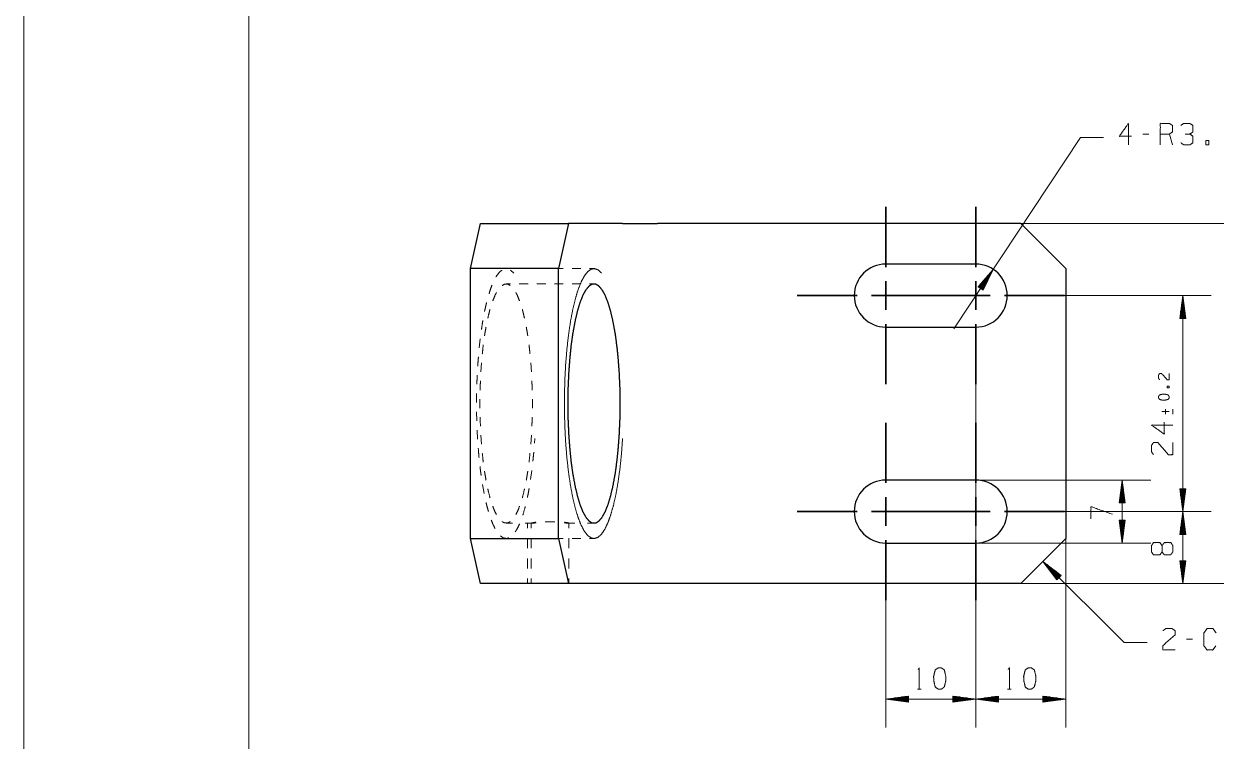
# Model space of a CAD drawing. Header units: millimetres. Extents: x -36 to 210, y 0 to 721.
# Drawn here: x 0 to 132.4, y 70.9 to 150.6 of the extents above; entities that cross this region are included whole.
import ezdxf

# ---------------------------------------------------------------- set-up
doc = ezdxf.new("R2010")
doc.units = ezdxf.units.MM
doc.layers.add('1', color=7, linetype='Continuous', true_color=0xffffff)

msp = doc.modelspace()

# ---------------------------------------------------------------- linework, layer by layer
at = {"layer": '1', "color": 132, "linetype": 'Continuous', "lineweight": 18}
for p, q in [((0, 297), (0, 0)), ((25, 292), (25, 5))]:
    msp.add_line(p, q, dxfattribs=at)
at = {"layer": '1', "color": 13, "linetype": 'Continuous', "lineweight": 18}
for p, q in [((103.278, 116.745), (117.372, 138.014)), ((117.372, 138.014), (119.912, 138.014)), ((110.73, 128.444), (143.122, 128.444)), ((107.663, 123.362), (105.981, 121.429)), ((106.239, 121.258), (107.535, 123.215)), ((106.281, 121.23), (107.577, 123.187)), ((106.539, 121.06), (107.663, 123.362)), ((106.069, 121.371), (106.513, 122.04)), ((106.112, 121.343), (106.769, 122.334)), ((106.154, 121.314), (107.024, 122.628)), ((106.196, 121.286), (107.28, 122.921)), ((106.323, 121.202), (107.407, 122.837)), ((106.366, 121.174), (107.236, 122.487)), ((106.408, 121.146), (107.065, 122.138)), ((105.981, 121.429), (106.539, 121.06)), ((105.985, 121.427), (106.002, 121.453)), ((105.985, 121.427), (106.002, 121.453)), ((106.027, 121.399), (106.258, 121.747)), ((106.45, 121.118), (106.894, 121.788)), ((106.493, 121.09), (106.723, 121.438)), ((106.535, 121.062), (106.553, 121.089)), ((106.535, 121.062), (106.553, 121.089)), ((115.58, 120.444), (131.887, 120.444)), ((128.712, 120.444), (128.378, 117.904)), ((128.585, 117.904), (128.585, 119.479)), ((128.636, 117.904), (128.636, 119.865)), ((128.687, 117.904), (128.687, 120.251)), ((129.047, 117.904), (128.712, 120.444)), ((128.712, 96.444), (128.712, 120.444)), ((128.738, 117.904), (128.738, 120.251)), ((128.788, 117.904), (128.788, 119.865)), ((128.839, 117.904), (128.839, 119.479)), ((128.378, 117.904), (129.047, 117.904)), ((128.382, 117.904), (128.382, 117.936)), ((128.382, 117.904), (128.382, 117.936)), ((128.433, 117.904), (128.433, 118.322)), ((128.484, 117.904), (128.484, 118.708)), ((128.534, 117.904), (128.534, 119.094)), ((128.89, 117.904), (128.89, 119.094)), ((128.941, 117.904), (128.941, 118.708)), ((128.992, 117.904), (128.992, 118.322)), ((129.042, 117.904), (129.042, 117.936)), ((129.042, 117.904), (129.042, 117.936)), ((105.73, 110.594), (105.73, 72.43)), ((105.73, 99.944), (125.171, 99.944)), ((121.996, 99.944), (121.661, 97.404)), ((121.919, 97.404), (121.919, 99.365)), ((121.97, 97.404), (121.97, 99.751)), ((122.33, 97.404), (121.996, 99.944)), ((121.996, 92.944), (121.996, 99.944)), ((122.021, 97.404), (122.021, 99.751)), ((122.072, 97.404), (122.072, 99.365)), ((121.767, 97.404), (121.767, 98.208)), ((121.818, 97.404), (121.818, 98.594)), ((121.869, 97.404), (121.869, 98.979)), ((122.123, 97.404), (122.123, 98.979)), ((122.173, 97.404), (122.173, 98.594)), ((122.224, 97.404), (122.224, 98.208)), ((128.378, 98.984), (128.712, 96.444)), ((129.047, 98.984), (128.378, 98.984)), ((128.382, 98.984), (128.382, 98.952)), ((128.382, 98.984), (128.382, 98.952)), ((128.433, 98.984), (128.433, 98.566)), ((128.484, 98.984), (128.484, 98.18)), ((128.534, 98.984), (128.534, 97.795)), ((128.585, 98.984), (128.585, 97.409)), ((128.636, 98.984), (128.636, 97.023)), ((128.687, 98.984), (128.687, 96.637)), ((128.712, 96.444), (129.047, 98.984)), ((128.738, 98.984), (128.738, 96.637)), ((128.788, 98.984), (128.788, 97.023)), ((128.839, 98.984), (128.839, 97.409)), ((128.89, 98.984), (128.89, 97.795)), ((128.941, 98.984), (128.941, 98.18)), ((128.992, 98.984), (128.992, 98.566)), ((129.042, 98.984), (129.042, 98.952)), ((129.042, 98.984), (129.042, 98.952)), ((121.661, 97.404), (122.33, 97.404)), ((121.665, 97.404), (121.665, 97.436)), ((121.665, 97.404), (121.665, 97.436)), ((121.716, 97.404), (121.716, 97.822)), ((122.275, 97.404), (122.275, 97.822)), ((122.326, 97.404), (122.326, 97.436)), ((122.326, 97.404), (122.326, 97.436)), ((115.58, 96.444), (131.887, 96.444)), ((115.58, 96.444), (131.887, 96.444)), ((121.661, 95.484), (121.996, 92.944)), ((122.33, 95.484), (121.661, 95.484)), ((121.665, 95.484), (121.665, 95.452)), ((121.665, 95.484), (121.665, 95.452)), ((121.716, 95.484), (121.716, 95.066)), ((121.767, 95.484), (121.767, 94.68)), ((121.818, 95.484), (121.818, 94.295)), ((121.869, 95.484), (121.869, 93.909)), ((121.919, 95.484), (121.919, 93.523)), ((121.97, 95.484), (121.97, 93.137)), ((121.996, 92.944), (122.33, 95.484)), ((122.021, 95.484), (122.021, 93.137)), ((122.072, 95.484), (122.072, 93.523)), ((122.123, 95.484), (122.123, 93.909)), ((122.173, 95.484), (122.173, 94.295)), ((122.224, 95.484), (122.224, 94.68)), ((122.275, 95.484), (122.275, 95.066)), ((122.326, 95.484), (122.326, 95.452)), ((122.326, 95.484), (122.326, 95.452)), ((128.712, 96.444), (128.378, 93.904)), ((128.585, 93.904), (128.585, 95.479)), ((128.636, 93.904), (128.636, 95.865)), ((128.687, 93.904), (128.687, 96.251)), ((129.047, 93.904), (128.712, 96.444)), ((128.712, 96.444), (128.712, 88.444)), ((128.738, 93.904), (128.738, 96.251)), ((128.788, 93.904), (128.788, 95.865)), ((128.839, 93.904), (128.839, 95.479)), ((128.433, 93.904), (128.433, 94.322)), ((128.484, 93.904), (128.484, 94.708)), ((128.534, 93.904), (128.534, 95.094)), ((128.89, 93.904), (128.89, 95.094)), ((128.941, 93.904), (128.941, 94.708)), ((128.992, 93.904), (128.992, 94.322)), ((105.73, 92.944), (125.171, 92.944)), ((115.73, 93.444), (115.73, 72.43)), ((128.378, 93.904), (129.047, 93.904)), ((128.382, 93.904), (128.382, 93.936)), ((128.382, 93.904), (128.382, 93.936)), ((129.042, 93.904), (129.042, 93.936)), ((129.042, 93.904), (129.042, 93.936)), ((115.221, 89.344), (113.189, 90.903)), ((113.189, 90.903), (114.748, 88.871)), ((122.22, 81.871), (113.189, 90.903)), ((114.967, 89.089), (113.307, 90.749)), ((115.003, 89.125), (113.343, 90.785)), ((114.931, 89.053), (113.544, 90.44)), ((115.039, 89.161), (113.652, 90.548)), ((114.895, 89.017), (113.781, 90.131)), ((115.074, 89.197), (113.961, 90.311)), ((115.11, 89.233), (114.269, 90.074)), ((128.378, 90.984), (128.712, 88.444)), ((129.047, 90.984), (128.378, 90.984)), ((128.382, 90.984), (128.382, 90.952)), ((128.382, 90.984), (128.382, 90.952)), ((128.433, 90.984), (128.433, 90.566)), ((128.484, 90.984), (128.484, 90.18)), ((128.534, 90.984), (128.534, 89.795)), ((128.585, 90.984), (128.585, 89.409)), ((128.636, 90.984), (128.636, 89.023)), ((128.687, 90.984), (128.687, 88.637)), ((128.712, 88.444), (129.047, 90.984)), ((128.738, 90.984), (128.738, 88.637)), ((128.788, 90.984), (128.788, 89.023)), ((128.839, 90.984), (128.839, 89.409)), ((128.89, 90.984), (128.89, 89.795)), ((128.941, 90.984), (128.941, 90.18)), ((128.992, 90.984), (128.992, 90.566)), ((129.042, 90.984), (129.042, 90.952)), ((129.042, 90.984), (129.042, 90.952)), ((114.859, 88.981), (114.018, 89.822)), ((114.823, 88.945), (114.255, 89.514)), ((114.787, 88.91), (114.492, 89.205)), ((115.146, 89.269), (114.578, 89.837)), ((114.751, 88.874), (114.729, 88.896)), ((114.751, 88.874), (114.729, 88.896)), ((114.748, 88.871), (115.221, 89.344)), ((115.182, 89.305), (114.887, 89.6)), ((115.218, 89.341), (115.196, 89.363)), ((115.218, 89.341), (115.196, 89.363)), ((110.73, 88.444), (131.887, 88.444)), ((110.73, 88.444), (143.122, 88.444)), ((95.73, 86.594), (95.73, 72.43)), ((105.73, 86.594), (105.73, 72.43)), ((122.22, 81.871), (124.76, 81.871)), ((98.27, 75.939), (95.73, 75.605)), ((95.73, 75.605), (98.27, 75.27)), ((105.73, 75.605), (95.73, 75.605)), ((98.27, 75.63), (95.922, 75.63)), ((98.27, 75.579), (95.922, 75.579)), ((98.27, 75.681), (96.308, 75.681)), ((98.27, 75.529), (96.308, 75.529)), ((98.27, 75.732), (96.694, 75.732)), ((98.27, 75.783), (97.08, 75.783)), ((98.27, 75.833), (97.466, 75.833)), ((98.27, 75.884), (97.852, 75.884)), ((98.27, 75.935), (98.238, 75.935)), ((98.27, 75.935), (98.238, 75.935)), ((98.27, 75.27), (98.27, 75.939)), ((103.19, 75.939), (103.19, 75.27)), ((105.73, 75.605), (103.19, 75.939)), ((103.19, 75.935), (103.221, 75.935)), ((103.19, 75.935), (103.221, 75.935)), ((103.19, 75.884), (103.607, 75.884)), ((103.19, 75.833), (103.993, 75.833)), ((103.19, 75.783), (104.379, 75.783)), ((103.19, 75.732), (104.765, 75.732)), ((103.19, 75.681), (105.151, 75.681)), ((103.19, 75.63), (105.537, 75.63)), ((103.19, 75.27), (105.73, 75.605)), ((103.19, 75.579), (105.537, 75.579)), ((103.19, 75.529), (105.151, 75.529)), ((108.27, 75.939), (105.73, 75.605)), ((105.73, 75.605), (108.27, 75.27)), ((115.73, 75.605), (105.73, 75.605)), ((108.27, 75.63), (105.922, 75.63)), ((108.27, 75.579), (105.922, 75.579)), ((108.27, 75.681), (106.308, 75.681)), ((108.27, 75.529), (106.308, 75.529)), ((108.27, 75.732), (106.694, 75.732)), ((108.27, 75.783), (107.08, 75.783)), ((108.27, 75.833), (107.466, 75.833)), ((108.27, 75.884), (107.852, 75.884)), ((108.27, 75.935), (108.238, 75.935)), ((108.27, 75.935), (108.238, 75.935)), ((108.27, 75.27), (108.27, 75.939)), ((113.19, 75.939), (113.19, 75.27)), ((115.73, 75.605), (113.19, 75.939)), ((113.19, 75.935), (113.221, 75.935)), ((113.19, 75.935), (113.221, 75.935)), ((113.19, 75.884), (113.607, 75.884)), ((113.19, 75.833), (113.993, 75.833)), ((113.19, 75.783), (114.379, 75.783)), ((113.19, 75.732), (114.765, 75.732)), ((113.19, 75.681), (115.151, 75.681)), ((113.19, 75.63), (115.537, 75.63)), ((113.19, 75.27), (115.73, 75.605)), ((113.19, 75.579), (115.537, 75.579)), ((113.19, 75.529), (115.151, 75.529)), ((98.27, 75.478), (96.694, 75.478)), ((98.27, 75.427), (97.08, 75.427)), ((98.27, 75.376), (97.466, 75.376)), ((98.27, 75.325), (97.852, 75.325)), ((98.27, 75.275), (98.238, 75.275)), ((98.27, 75.275), (98.238, 75.275)), ((103.19, 75.478), (104.765, 75.478)), ((103.19, 75.427), (104.379, 75.427)), ((103.19, 75.376), (103.993, 75.376)), ((103.19, 75.325), (103.607, 75.325)), ((103.19, 75.275), (103.221, 75.275)), ((103.19, 75.275), (103.221, 75.275)), ((108.27, 75.478), (106.694, 75.478)), ((108.27, 75.427), (107.08, 75.427)), ((108.27, 75.376), (107.466, 75.376)), ((108.27, 75.325), (107.852, 75.325)), ((108.27, 75.275), (108.238, 75.275)), ((108.27, 75.275), (108.238, 75.275)), ((113.19, 75.478), (114.765, 75.478)), ((113.19, 75.427), (114.379, 75.427)), ((113.19, 75.376), (113.993, 75.376)), ((113.19, 75.325), (113.607, 75.325)), ((113.19, 75.275), (113.221, 75.275)), ((113.19, 75.275), (113.221, 75.275))]:
    msp.add_line(p, q, dxfattribs=at)
at = {"layer": '1', "color": 95, "linetype": 'Continuous', "lineweight": 18}
for p, q in [((124.961, 138.402), (124.289, 138.402)), ((127.573, 137.202), (127.237, 138.402)), ((126.413, 107.545), (127.213, 107.545)), ((126.813, 107.827), (126.813, 107.262)), ((127.601, 107.262), (127.601, 107.827)), ((129.809, 82.259), (129.137, 82.259)), ((99.248, 76.697), (99.672, 76.697)), ((109.248, 76.697), (109.672, 76.697))]:
    msp.add_line(p, q, dxfattribs=at)
at = {"layer": '1', "color": 252, "linetype": 'Continuous', "lineweight": 35}
for p, q in [((95.73, 123.619), (95.73, 130.294)), ((105.73, 123.619), (105.73, 130.294)), ((95.73, 118.857), (95.73, 122.032)), ((105.73, 118.857), (105.73, 122.032)), ((92.555, 120.444), (85.88, 120.444)), ((94.142, 120.444), (97.317, 120.444)), ((102.555, 120.444), (95.88, 120.444)), ((98.905, 120.444), (105.58, 120.444)), ((104.142, 120.444), (107.317, 120.444)), ((108.905, 120.444), (115.58, 120.444)), ((95.73, 117.269), (95.73, 110.594)), ((105.73, 117.269), (105.73, 110.594)), ((95.73, 99.619), (95.73, 106.294)), ((105.73, 99.619), (105.73, 106.294)), ((95.73, 94.857), (95.73, 98.032)), ((105.73, 94.857), (105.73, 98.032)), ((92.555, 96.444), (85.88, 96.444)), ((94.142, 96.444), (97.317, 96.444)), ((102.555, 96.444), (95.88, 96.444)), ((98.905, 96.444), (105.58, 96.444)), ((104.142, 96.444), (107.317, 96.444)), ((108.905, 96.444), (115.58, 96.444)), ((95.73, 93.269), (95.73, 86.594)), ((105.73, 93.269), (105.73, 86.594))]:
    msp.add_line(p, q, dxfattribs=at)
at = {"layer": '1', "color": 151, "linetype": 'Continuous', "lineweight": 25}
for p, q in [((49.623, 123.444), (50.72, 128.444)), ((50.72, 128.444), (60.476, 128.444)), ((60.476, 128.444), (59.38, 123.444)), ((66.479, 128.444), (60.476, 128.444)), ((110.73, 128.444), (70.382, 128.444)), ((115.73, 123.444), (110.73, 128.444)), ((49.623, 93.444), (49.623, 123.444)), ((59.38, 123.444), (49.623, 123.444)), ((59.38, 93.444), (59.38, 123.444)), ((105.73, 123.944), (95.73, 123.944)), ((115.73, 123.444), (115.73, 93.444)), ((95.73, 116.944), (105.73, 116.944)), ((105.73, 99.944), (95.73, 99.944)), ((49.623, 93.444), (59.38, 93.444)), ((50.72, 88.444), (49.623, 93.444)), ((59.38, 93.444), (60.476, 88.444)), ((95.73, 92.944), (105.73, 92.944)), ((110.73, 88.444), (115.73, 93.444)), ((60.476, 88.444), (50.72, 88.444)), ((66.479, 88.444), (60.476, 88.444)), ((110.73, 88.444), (70.382, 88.444))]:
    msp.add_line(p, q, dxfattribs=at)
at = {"layer": '1', "color": 43, "linetype": 'Continuous', "lineweight": 18}
for p, q in [((54.058, 123.444), (53.57, 123.444)), ((54.421, 122.933), (54.05, 123.281)), ((56.009, 123.444), (55.033, 123.444)), ((57.96, 123.444), (56.985, 123.444)), ((59.912, 123.444), (58.936, 123.444)), ((61.863, 123.444), (60.887, 123.444)), ((63.327, 123.444), (62.839, 123.444)), ((54.058, 121.739), (53.57, 121.739)), ((56.009, 121.739), (55.033, 121.739)), ((57.96, 121.739), (56.985, 121.739)), ((59.912, 121.739), (58.936, 121.739)), ((61.863, 121.739), (60.887, 121.739)), ((63.327, 121.739), (62.839, 121.739)), ((50.692, 115.657), (50.577, 114.646)), ((50.833, 112.96), (50.761, 111.958)), ((56.379, 111.958), (56.307, 112.96)), ((50.662, 108.946), (50.655, 108.444)), ((56.485, 108.444), (56.478, 108.946)), ((50.289, 107.537), (50.313, 106.521)), ((50.655, 108.444), (50.662, 107.942)), ((56.478, 107.942), (56.485, 108.444)), ((50.349, 105.504), (50.401, 104.489)), ((50.761, 104.93), (50.833, 103.928)), ((56.307, 103.928), (56.379, 104.93)), ((56.71, 104.055), (56.747, 104.562)), ((56.286, 100.01), (56.424, 101.018)), ((50.941, 99.435), (51.126, 98.435)), ((53.57, 95.149), (54.279, 95.149)), ((55.697, 95.149), (56.406, 95.149)), ((55.948, 94.601), (55.948, 95.16)), ((56.348, 95.157), (56.348, 94.598)), ((60.491, 95.149), (61.2, 95.149)), ((60.539, 95.152), (60.535, 95.151)), ((60.548, 95.158), (60.546, 95.155)), ((60.548, 94.598), (60.548, 95.157)), ((62.618, 95.149), (63.327, 95.149)), ((54.058, 93.444), (53.57, 93.444)), ((56.009, 93.444), (55.033, 93.444)), ((55.948, 92.362), (55.948, 93.481)), ((56.348, 93.479), (56.348, 92.36)), ((57.96, 93.444), (56.985, 93.444)), ((59.912, 93.444), (58.936, 93.444)), ((60.548, 92.36), (60.548, 93.479)), ((61.863, 93.444), (60.887, 93.444)), ((63.327, 93.444), (62.839, 93.444)), ((55.948, 90.123), (55.948, 91.243)), ((56.348, 91.241), (56.348, 90.122)), ((60.548, 90.122), (60.548, 91.241)), ((55.948, 88.444), (55.948, 89.004)), ((56.348, 89.004), (56.348, 88.444)), ((60.548, 88.444), (60.548, 89.004))]:
    msp.add_line(p, q, dxfattribs=at)
at = {"layer": '1', "color": 151, "linetype": 'Continuous', "lineweight": 25}
for centre, start, end in [((95.73, 120.444), 90, 270), ((105.73, 120.444), 270, 90), ((95.73, 96.444), 90, 270), ((105.73, 96.444), 270, 90)]:
    msp.add_arc(centre, 3.5, start, end, dxfattribs=at)
at = {"layer": '1', "color": 13, "linetype": 'Continuous', "lineweight": 18}
msp.add_arc((105.73, 120.444), 3.5, 90, 98.68238, dxfattribs=at)
at = {"layer": '1', "color": 95, "linetype": 'Continuous', "lineweight": 18}
for points, knots in [([(123.02, 138.152), (121.677, 138.152), (122.684, 139.577), (122.684, 137.202)], [0, 0, 0.2458692, 0.5652948, 1, 1]), ([(126.229, 137.202), (126.229, 139.577), (127.237, 139.577), (127.573, 139.352), (127.573, 138.627), (127.237, 138.402), (126.229, 138.402)], [0, 0, 0.4009499, 0.5710345, 0.6392773, 0.7616726, 0.8299154, 1, 1]), ([(129.513, 138.402), (129.849, 138.627), (129.849, 139.352), (129.513, 139.577), (128.824, 139.577), (128.488, 139.352)], [0, 0, 0.1538746, 0.4298532, 0.5837278, 0.8461254, 1, 1]), ([(128.506, 137.427), (128.824, 137.202), (129.513, 137.202), (129.849, 137.427), (129.849, 138.152), (129.513, 138.402), (129.001, 138.402)], [0, 0, 0.1241207, 0.3436873, 0.4724452, 0.7033761, 0.8367307, 1, 1]), ([(131.277, 137.202), (131.613, 137.202), (131.613, 137.677), (131.277, 137.677), (131.277, 137.202)], [0, 0, 0.2070884, 0.5, 0.7070884, 1, 1]), ([(126.138, 111.099), (126.026, 111.258), (126.026, 111.603), (126.138, 111.771), (126.376, 111.771), (126.976, 111.09), (127.213, 111.099), (127.213, 111.771)], [0, 0, 0.0696909, 0.1929789, 0.2652735, 0.3502283, 0.6747395, 0.7597531, 1, 1]), ([(127.213, 110.208), (127.213, 110.376), (126.976, 110.376), (126.976, 110.208), (127.213, 110.208)], [0, 0, 0.2070895, 0.5, 0.7070895, 1, 1]), ([(127.213, 109.238), (127.088, 109.406), (126.738, 109.494), (126.501, 109.494), (126.138, 109.406), (126.026, 109.238), (126.026, 109.07), (126.138, 108.902), (126.501, 108.814), (126.738, 108.822), (127.088, 108.902), (127.213, 109.07), (127.213, 109.238)], [0, 0, 0.0675278, 0.1839716, 0.2605853, 0.3809445, 0.4461437, 0.5003067, 0.5655059, 0.6858643, 0.762531, 0.8783092, 0.945837, 1, 1]), ([(126.67, 106.39), (126.67, 105.047), (125.245, 106.054), (127.62, 106.054)], [0, 0, 0.2458692, 0.5652948, 1, 1]), ([(125.47, 102.77), (125.245, 103.089), (125.245, 103.778), (125.47, 104.114), (125.945, 104.114), (127.145, 102.753), (127.62, 102.77), (127.62, 104.114)], [0, 0, 0.0696925, 0.192977, 0.2652733, 0.3502264, 0.6747407, 0.7597527, 1, 1]), ([(120.903, 96.136), (118.528, 96.985), (118.528, 95.641)], [0, 0, 0.6524717, 1, 1]), ([(126.42, 91.959), (126.195, 91.641), (125.47, 91.641), (125.245, 91.959), (125.245, 92.649), (125.47, 92.985), (126.195, 92.985), (126.42, 92.649), (126.42, 91.959), (126.67, 91.624), (127.37, 91.624), (127.62, 91.959), (127.62, 92.649), (127.395, 92.985), (126.67, 92.985), (126.42, 92.649)], [0, 0, 0.0475733, 0.1360852, 0.1836585, 0.2678147, 0.3171654, 0.4056772, 0.4550279, 0.5391841, 0.5902966, 0.6757562, 0.7268687, 0.8110249, 0.8603756, 0.9488874, 1, 1]), ([(126.525, 83.209), (126.843, 83.434), (127.532, 83.434), (127.868, 83.209), (127.868, 82.734), (126.507, 81.534), (126.525, 81.059), (127.868, 81.059)], [0, 0, 0.0696926, 0.1929773, 0.2652737, 0.3502269, 0.6747403, 0.7597523, 1, 1]), ([(132.403, 81.534), (132.067, 81.059), (131.413, 81.059), (131.078, 81.534), (131.078, 82.959), (131.413, 83.434), (132.085, 83.434), (132.421, 82.959)], [0, 0, 0.1145685, 0.2433668, 0.3579353, 0.6385839, 0.7531525, 0.8854315, 1, 1]), ([(99.319, 78.872), (99.46, 79.072), (99.46, 76.697)], [0, 0, 0.0934919, 1, 1]), ([(101.896, 76.697), (102.232, 76.947), (102.408, 77.647), (102.408, 78.122), (102.232, 78.847), (101.896, 79.072), (101.56, 79.072), (101.224, 78.847), (101.047, 78.122), (101.065, 77.647), (101.224, 76.947), (101.56, 76.697), (101.896, 76.697)], [0, 0, 0.0675256, 0.1839714, 0.2605836, 0.380943, 0.4461415, 0.5003063, 0.5655048, 0.6858639, 0.7625291, 0.8783096, 0.9458352, 1, 1]), ([(109.319, 78.872), (109.46, 79.072), (109.46, 76.697)], [0, 0, 0.0934919, 1, 1]), ([(111.896, 76.697), (112.232, 76.947), (112.408, 77.647), (112.408, 78.122), (112.232, 78.847), (111.896, 79.072), (111.56, 79.072), (111.224, 78.847), (111.047, 78.122), (111.065, 77.647), (111.224, 76.947), (111.56, 76.697), (111.896, 76.697)], [0, 0, 0.0675268, 0.183972, 0.260584, 0.3809429, 0.4461426, 0.5003073, 0.5655056, 0.6858645, 0.7625295, 0.8783098, 0.9458353, 1, 1])]:
    msp.add_open_spline(points, degree=1, knots=knots, dxfattribs=at)
at = {"layer": '1', "color": 151, "linetype": 'Continuous', "lineweight": 25}
for points, knots in [([(66.479, 128.444), (66.854, 128.444), (68.326, 128.444), (70.382, 128.444)], [0, 0, 0.0961465, 0.4731334, 1, 1]), ([(66.242, 108.444), (66.219, 110.11), (66.15, 111.75), (66.037, 113.338), (65.881, 114.849), (65.685, 116.259), (65.452, 117.545), (65.185, 118.688), (64.889, 119.669), (64.568, 120.474), (64.227, 121.088), (63.873, 121.504), (63.51, 121.713), (63.144, 121.713), (62.78, 121.504), (62.426, 121.088), (62.085, 120.474), (61.765, 119.669), (61.469, 118.688), (61.202, 117.545), (60.968, 116.259), (60.772, 114.849), (60.616, 113.338), (60.503, 111.75), (60.435, 110.11), (60.412, 108.444)], [0, 0, 0.0592423, 0.1175963, 0.1741884, 0.2281787, 0.2787759, 0.3252551, 0.3669785, 0.40342, 0.4342043, 0.4591811, 0.4785916, 0.4934926, 0.5065067, 0.5214077, 0.5408185, 0.5657949, 0.5965792, 0.6330208, 0.6747446, 0.7212238, 0.771821, 0.8258112, 0.8824034, 0.9407574, 1, 1]), ([(60.412, 108.444), (60.435, 106.778), (60.503, 105.138), (60.616, 103.55), (60.772, 102.039), (60.968, 100.629), (61.202, 99.343), (61.469, 98.2), (61.765, 97.219), (62.085, 96.414), (62.426, 95.8), (62.78, 95.385), (63.144, 95.175), (63.51, 95.175), (63.873, 95.385), (64.227, 95.8), (64.568, 96.414), (64.889, 97.219), (65.185, 98.2), (65.452, 99.343), (65.685, 100.629), (65.881, 102.039), (66.037, 103.55), (66.15, 105.138), (66.219, 106.778), (66.242, 108.444)], [0, 0, 0.0592423, 0.1175963, 0.1741884, 0.2281787, 0.2787759, 0.3252551, 0.3669785, 0.4034201, 0.4342044, 0.4591808, 0.4785916, 0.4934926, 0.5065067, 0.5214079, 0.5408185, 0.5657949, 0.5965792, 0.6330208, 0.6747446, 0.7212237, 0.771821, 0.8258112, 0.8824033, 0.9407574, 1, 1]), ([(70.382, 88.444), (69.315, 88.444), (67.485, 88.444), (66.479, 88.444)], [0, 0, 0.2733325, 0.7422406, 1, 1])]:
    msp.add_open_spline(points, degree=1, knots=knots, dxfattribs=at)
at = {"layer": '1', "color": 43, "linetype": 'Continuous', "lineweight": 18}
for points, knots in [([(53.105, 123.267), (52.886, 123.116), (52.513, 122.648), (52.44, 122.514)], [0, 0, 0.2612119, 0.8501524, 1, 1]), ([(52.001, 121.599), (51.815, 121.13), (51.665, 120.64)], [0, 0, 0.4958643, 1, 1]), ([(52.495, 120.775), (52.329, 120.474), (52.084, 119.86)], [0, 0, 0.3422621, 1, 1]), ([(54.03, 121.553), (53.753, 121.713), (53.387, 121.713), (53.11, 121.553)], [0, 0, 0.3177943, 0.6821916, 1, 1]), ([(55.056, 119.86), (54.811, 120.474), (54.645, 120.775)], [0, 0, 0.6577264, 1, 1]), ([(51.394, 119.66), (51.214, 118.911), (51.168, 118.669)], [0, 0, 0.7576414, 1, 1]), ([(51.777, 118.904), (51.712, 118.688), (51.535, 117.929)], [0, 0, 0.2245919, 1, 1]), ([(55.605, 117.929), (55.428, 118.688), (55.363, 118.904)], [0, 0, 0.7753983, 1, 1]), ([(50.979, 117.67), (50.961, 117.576), (50.825, 116.664)], [0, 0, 0.0943021, 1, 1]), ([(51.336, 116.945), (51.212, 116.259), (51.169, 115.954)], [0, 0, 0.6942735, 1, 1]), ([(55.971, 115.954), (55.928, 116.259), (55.804, 116.945)], [0, 0, 0.3057263, 1, 1]), ([(51.031, 114.959), (51.015, 114.849), (50.924, 113.961)], [0, 0, 0.1109938, 1, 1]), ([(56.216, 113.961), (56.124, 114.849), (56.109, 114.959)], [0, 0, 0.8890062, 1, 1]), ([(50.49, 113.633), (50.429, 112.892), (50.414, 112.619)], [0, 0, 0.7309267, 1, 1]), ([(50.359, 111.604), (50.336, 111.178), (50.32, 110.587)], [0, 0, 0.4194697, 1, 1]), ([(50.713, 110.955), (50.678, 110.11), (50.676, 109.951)], [0, 0, 0.8412139, 1, 1]), ([(56.464, 109.951), (56.462, 110.11), (56.427, 110.955)], [0, 0, 0.1587861, 1, 1]), ([(50.292, 109.571), (50.288, 109.425), (50.287, 108.554)], [0, 0, 0.143449, 1, 1]), ([(50.676, 106.937), (50.678, 106.778), (50.713, 105.933)], [0, 0, 0.1587861, 1, 1]), ([(56.427, 105.933), (56.462, 106.778), (56.464, 106.937)], [0, 0, 0.8412139, 1, 1]), ([(50.473, 103.475), (50.548, 102.523), (50.555, 102.461)], [0, 0, 0.9387038, 1, 1]), ([(50.924, 102.928), (51.015, 102.039), (51.031, 101.929)], [0, 0, 0.8890062, 1, 1]), ([(56.109, 101.929), (56.124, 102.039), (56.216, 102.928)], [0, 0, 0.1109932, 1, 1]), ([(56.537, 102.028), (56.625, 102.886), (56.636, 103.04)], [0, 0, 0.8474402, 1, 1]), ([(50.666, 101.45), (50.722, 100.944), (50.794, 100.441)], [0, 0, 0.5006364, 1, 1]), ([(51.169, 100.934), (51.212, 100.629), (51.336, 99.943)], [0, 0, 0.3057263, 1, 1]), ([(55.804, 99.943), (55.928, 100.629), (55.971, 100.934)], [0, 0, 0.6942735, 1, 1]), ([(51.535, 98.959), (51.712, 98.2), (51.777, 97.984)], [0, 0, 0.7753985, 1, 1]), ([(55.363, 97.984), (55.428, 98.2), (55.605, 98.959)], [0, 0, 0.2245919, 1, 1]), ([(55.926, 98.009), (56.014, 98.407), (56.119, 99.007)], [0, 0, 0.4007273, 1, 1]), ([(51.343, 97.442), (51.467, 96.911), (51.602, 96.459)], [0, 0, 0.5358346, 1, 1]), ([(52.084, 97.028), (52.329, 96.414), (52.495, 96.114)], [0, 0, 0.6577264, 1, 1]), ([(54.645, 96.114), (54.811, 96.414), (55.056, 97.028)], [0, 0, 0.3422621, 1, 1]), ([(55.418, 96.041), (55.433, 96.082), (55.697, 97.019)], [0, 0, 0.0431639, 1, 1]), ([(51.921, 95.494), (52.115, 94.991), (52.335, 94.567)], [0, 0, 0.5306275, 1, 1]), ([(53.11, 95.335), (53.387, 95.175), (53.753, 95.175), (54.03, 95.335)], [0, 0, 0.3177943, 0.6821916, 1, 1]), ([(54.58, 94.196), (54.749, 94.44), (55.062, 95.089)], [0, 0, 0.2917909, 1, 1]), ([(56.849, 95.255), (56.841, 95.255), (56.825, 95.253), (56.808, 95.251), (56.688, 95.234), (56.585, 95.218), (56.539, 95.21), (56.499, 95.202), (56.48, 95.199), (56.463, 95.195), (56.446, 95.191), (56.431, 95.188), (56.384, 95.175), (56.356, 95.164), (56.352, 95.162), (56.35, 95.16), (56.348, 95.158), (56.348, 95.156), (56.352, 95.153), (56.361, 95.151)], [0, 0, 0.0146257, 0.0462442, 0.0774204, 0.3080455, 0.5057637, 0.5923987, 0.6707866, 0.7068654, 0.7407409, 0.7722505, 0.8013837, 0.8945911, 0.950833, 0.9592771, 0.9655789, 0.970015, 0.9733432, 0.9825027, 1, 1]), ([(56.361, 95.151), (56.393, 95.149), (56.442, 95.15), (56.474, 95.152), (56.51, 95.154), (56.529, 95.155), (56.55, 95.157), (56.572, 95.159), (56.595, 95.161), (56.696, 95.17), (56.813, 95.181), (56.885, 95.189)], [0, 0, 0.0598448, 0.1540199, 0.2139239, 0.2824583, 0.3200007, 0.3597447, 0.4015786, 0.44532, 0.6386554, 0.8611687, 1, 1]), ([(58.958, 95.282), (58.934, 95.284), (58.833, 95.29), (58.782, 95.293), (58.731, 95.296), (58.68, 95.298), (58.628, 95.301), (58.422, 95.309), (58.217, 95.314), (58.115, 95.315), (58.013, 95.316), (57.988, 95.316), (57.962, 95.316), (57.937, 95.316), (57.912, 95.316), (57.902, 95.316)], [0, 0, 0.0225501, 0.1180138, 0.1662574, 0.2148457, 0.2637396, 0.3127084, 0.5078667, 0.7020347, 0.7987646, 0.8952618, 0.9193466, 0.9433579, 0.9672518, 0.9910236, 1, 1]), ([(57.933, 95.282), (57.964, 95.284), (58.159, 95.295), (58.209, 95.298), (58.259, 95.3), (58.308, 95.302), (58.358, 95.305), (58.457, 95.308), (58.556, 95.311), (58.654, 95.313), (58.752, 95.315), (58.801, 95.316), (58.85, 95.316), (58.899, 95.316), (58.948, 95.316), (58.984, 95.316)], [0, 0, 0.0297446, 0.2153998, 0.262599, 0.3098943, 0.3571185, 0.4042769, 0.4984279, 0.5923513, 0.6860503, 0.77953, 0.8261877, 0.87279, 0.9193471, 0.965688, 1, 1]), ([(60.535, 95.151), (60.502, 95.149), (60.45, 95.15), (60.416, 95.152), (60.378, 95.155), (60.367, 95.155), (60.357, 95.156), (60.346, 95.157), (60.335, 95.158), (60.311, 95.16), (60.287, 95.162), (60.179, 95.172), (60.054, 95.184), (60.009, 95.189)], [0, 0, 0.0626519, 0.1622674, 0.2258755, 0.2987858, 0.3184848, 0.3387767, 0.35967, 0.3811257, 0.4255715, 0.4720238, 0.6775796, 0.9144967, 1, 1]), ([(60.034, 95.257), (60.064, 95.254), (60.095, 95.25), (60.155, 95.242), (60.211, 95.234), (60.31, 95.218), (60.393, 95.203), (60.411, 95.2), (60.429, 95.196), (60.445, 95.193), (60.459, 95.189), (60.486, 95.183), (60.507, 95.177), (60.537, 95.166), (60.548, 95.158)], [0, 0, 0.0570183, 0.1172138, 0.2318564, 0.3387959, 0.5299161, 0.6905758, 0.7259441, 0.759302, 0.7905037, 0.8195002, 0.8709203, 0.9136821, 0.9735576, 1, 1]), ([(52.928, 93.751), (53.226, 93.526), (53.613, 93.445), (53.849, 93.523)], [0, 0, 0.367171, 0.7557997, 1, 1])]:
    msp.add_open_spline(points, degree=1, knots=knots, dxfattribs=at)
at = {"layer": '1', "color": 151, "linetype": 'Continuous', "lineweight": 13}
msp.add_open_spline([(64.178, 122.933), (63.799, 123.289), (63.413, 123.439), (63.026, 123.381), (62.643, 123.116), (62.269, 122.648), (61.911, 121.983), (61.572, 121.13), (61.257, 120.101), (60.971, 118.911), (60.717, 117.576), (60.5, 116.113), (60.322, 114.545), (60.186, 112.892), (60.093, 111.178), (60.045, 109.425), (60.042, 107.659), (60.085, 105.904), (60.173, 104.184), (60.305, 102.523), (60.478, 100.944), (60.691, 99.469), (60.941, 98.119), (61.224, 96.911), (61.535, 95.864), (61.872, 94.991), (62.229, 94.304), (62.601, 93.814), (62.983, 93.526), (63.37, 93.445), (63.756, 93.572), (64.136, 93.906), (64.505, 94.44), (64.858, 95.169), (65.19, 96.082), (65.495, 97.166), (65.771, 98.407), (66.013, 99.787), (66.217, 101.287), (66.381, 102.886), (66.504, 104.562)], degree=1, knots=[0, 0, 0.0116243, 0.020877, 0.0296228, 0.0400276, 0.0534126, 0.0703027, 0.090815, 0.1148585, 0.1422191, 0.1725977, 0.2056317, 0.2409081, 0.2779755, 0.3163516, 0.355533, 0.3950037, 0.4342429, 0.4727336, 0.5099706, 0.545469, 0.5787735, 0.6094661, 0.637178, 0.6616024, 0.6825143, 0.699806, 0.7135648, 0.7242539, 0.7330863, 0.7421735, 0.7534737, 0.7679952, 0.7860924, 0.8077991, 0.8329768, 0.8613801, 0.8926869, 0.9265163, 0.9624418, 1, 1], dxfattribs=at)

doc.saveas('drawing.dxf')
